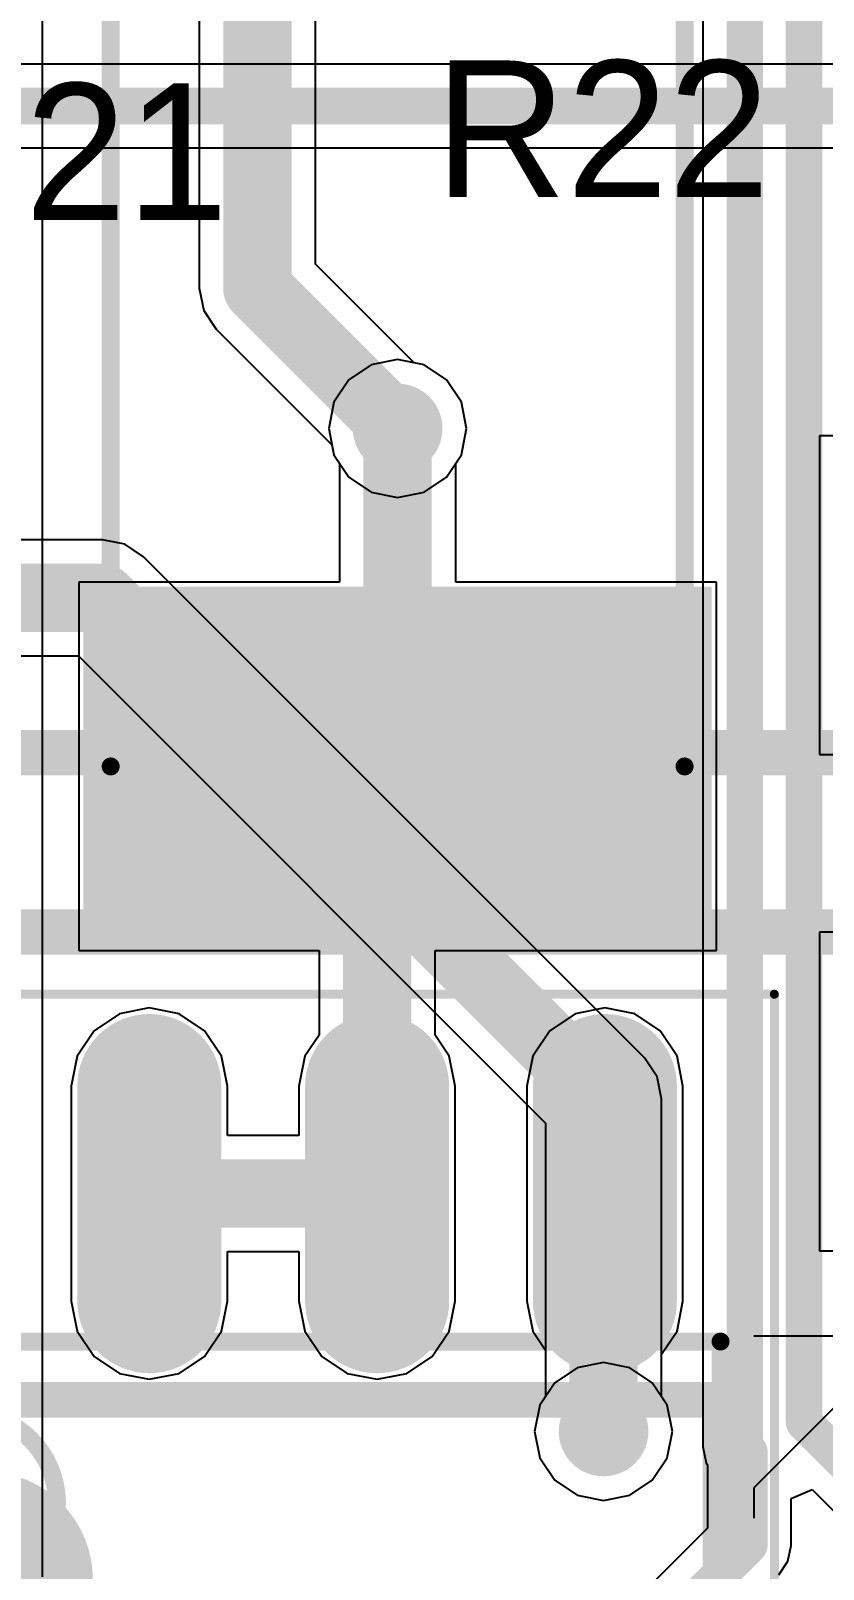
# Model space of a CAD drawing. Header units: millimetres. Extents: x 3.6 to 6.79, y 1.07 to 2.73.
# Drawn here: x 5.0013 to 5.1752, y 1.2678 to 1.6055 of the extents above; entities that cross this region are included whole.
import ezdxf

# ---------------------------------------------------------------- set-up
doc = ezdxf.new("R2010")
doc.units = ezdxf.units.MM
doc.header["$MEASUREMENT"] = 0
for name, color, linetype in [('BottomLayer', 5, 'Continuous'), ('BottomOverlay', 54, 'Continuous'), ('BottomPaste', 16, 'Continuous'), ('BottomSolder', 6, 'Continuous'), ('Mechanical13', 56, 'Continuous'), ('Mechanical15', 56, 'Continuous'), ('MidLayer1', 16, 'Continuous'), ('MidLayer2', 76, 'Continuous'), ('MultiLayer', 9, 'Continuous'), ('TopLayer', 1, 'Continuous'), ('TopOverlay', 2, 'Continuous'), ('ViaHoleLayer', 16, 'Continuous')]:
    doc.layers.add(name, color=color, linetype=linetype)

# ---------------------------------------------------------------- blocks, each defined once
blk = doc.blocks.new('SO8_B_17')
at = {"layer": 'BottomLayer', "const_width": 0.02362}
for points in [[(-0.0876, 0.075), (-0.13484, 0.075)], [(0.13484, 0.075), (0.0876, 0.075)], [(-0.0876, 0.025), (-0.13484, 0.025)], [(0.13484, 0.025), (0.0876, 0.025)], [(-0.0876, -0.025), (-0.13484, -0.025)], [(0.13484, -0.025), (0.0876, -0.025)], [(-0.0876, -0.075), (-0.13484, -0.075)], [(0.13484, -0.075), (0.0876, -0.075)]]:
    blk.add_lwpolyline(points, dxfattribs=at)
at = {"layer": 'BottomLayer', "const_width": 0.01181}
for points in [[(-0.14075, 0.075, 1), (-0.12894, 0.075, 1)], [(-0.0935, 0.075, 1), (-0.08169, 0.075, 1)], [(0.08169, 0.075, 1), (0.0935, 0.075, 1)], [(0.12894, 0.075, 1), (0.14075, 0.075, 1)], [(-0.14075, 0.025, 1), (-0.12894, 0.025, 1)], [(-0.0935, 0.025, 1), (-0.08169, 0.025, 1)], [(0.08169, 0.025, 1), (0.0935, 0.025, 1)], [(0.12894, 0.025, 1), (0.14075, 0.025, 1)], [(-0.14075, -0.025, 1), (-0.12894, -0.025, 1)], [(-0.0935, -0.025, 1), (-0.08169, -0.025, 1)], [(0.08169, -0.025, 1), (0.0935, -0.025, 1)], [(0.12894, -0.025, 1), (0.14075, -0.025, 1)], [(-0.14075, -0.075, 1), (-0.12894, -0.075, 1)], [(-0.0935, -0.075, 1), (-0.08169, -0.075, 1)], [(0.08169, -0.075, 1), (0.0935, -0.075, 1)], [(0.12894, -0.075, 1), (0.14075, -0.075, 1)]]:
    blk.add_lwpolyline(points, format="xyb", close=True, dxfattribs=at)
at = {"layer": 'BottomOverlay', "const_width": 0.00787}
for points in [[(-0.06594, -0.10039), (-0.06594, 0.10039)], [(0.06594, 0.10039), (-0.06594, 0.10039)], [(0.06594, -0.10039), (0.06594, 0.10039)], [(0.06594, -0.10039), (-0.06594, -0.10039)]]:
    blk.add_lwpolyline(points, dxfattribs=at)
at = {"layer": 'BottomOverlay'}
for points, const_width in [([(-0.06791, 0.10039, 1), (-0.06398, 0.10039, 1)], 0.00394), ([(-0.06791, 0.10039, 1), (-0.06398, 0.10039, 1)], 0.00394), ([(0.06398, 0.10039, 1), (0.06791, 0.10039, 1)], 0.00394), ([(0.06398, 0.10039, 1), (0.06791, 0.10039, 1)], 0.00394), ([(-0.01476, -0.06102, 1), (-0.03839, -0.06102, 1)], 0.02362), ([(-0.04429, -0.06102, 1), (-0.03248, -0.06102, 1)], 0.01181), ([(-0.02067, -0.06102, 1), (-0.00886, -0.06102, 1)], 0.01181), ([(-0.06791, -0.10039, 1), (-0.06398, -0.10039, 1)], 0.00394), ([(-0.06791, -0.10039, 1), (-0.06398, -0.10039, 1)], 0.00394), ([(0.06398, -0.10039, 1), (0.06791, -0.10039, 1)], 0.00394), ([(0.06398, -0.10039, 1), (0.06791, -0.10039, 1)], 0.00394), ([(-0.1063, -0.1124, 1), (-0.11614, -0.1124, 1)], 0.00984), ([(-0.1186, -0.1124, 1), (-0.11368, -0.1124, 1)], 0.00492), ([(-0.10876, -0.1124, 1), (-0.10384, -0.1124, 1)], 0.00492)]:
    blk.add_lwpolyline(points, format="xyb", close=True, dxfattribs=dict(at, const_width=const_width))
at = {"layer": 'BottomPaste', "const_width": 0.02362}
for points in [[(-0.0876, 0.075), (-0.13484, 0.075)], [(0.13484, 0.075), (0.0876, 0.075)], [(-0.0876, 0.025), (-0.13484, 0.025)], [(0.13484, 0.025), (0.0876, 0.025)], [(-0.0876, -0.025), (-0.13484, -0.025)], [(0.13484, -0.025), (0.0876, -0.025)], [(-0.0876, -0.075), (-0.13484, -0.075)], [(0.13484, -0.075), (0.0876, -0.075)]]:
    blk.add_lwpolyline(points, dxfattribs=at)
at = {"layer": 'BottomPaste', "const_width": 0.01181}
for points in [[(-0.14075, 0.075, 1), (-0.12894, 0.075, 1)], [(-0.0935, 0.075, 1), (-0.08169, 0.075, 1)], [(0.08169, 0.075, 1), (0.0935, 0.075, 1)], [(0.12894, 0.075, 1), (0.14075, 0.075, 1)], [(-0.14075, 0.025, 1), (-0.12894, 0.025, 1)], [(-0.0935, 0.025, 1), (-0.08169, 0.025, 1)], [(0.08169, 0.025, 1), (0.0935, 0.025, 1)], [(0.12894, 0.025, 1), (0.14075, 0.025, 1)], [(-0.14075, -0.025, 1), (-0.12894, -0.025, 1)], [(-0.0935, -0.025, 1), (-0.08169, -0.025, 1)], [(0.08169, -0.025, 1), (0.0935, -0.025, 1)], [(0.12894, -0.025, 1), (0.14075, -0.025, 1)], [(-0.14075, -0.075, 1), (-0.12894, -0.075, 1)], [(-0.0935, -0.075, 1), (-0.08169, -0.075, 1)], [(0.08169, -0.075, 1), (0.0935, -0.075, 1)], [(0.12894, -0.075, 1), (0.14075, -0.075, 1)]]:
    blk.add_lwpolyline(points, format="xyb", close=True, dxfattribs=at)
at = {"layer": 'BottomSolder', "const_width": 0.03162}
for points in [[(-0.0876, 0.075), (-0.13484, 0.075)], [(0.13484, 0.075), (0.0876, 0.075)], [(-0.0876, 0.025), (-0.13484, 0.025)], [(0.13484, 0.025), (0.0876, 0.025)], [(-0.0876, -0.025), (-0.13484, -0.025)], [(0.13484, -0.025), (0.0876, -0.025)], [(-0.0876, -0.075), (-0.13484, -0.075)], [(0.13484, -0.075), (0.0876, -0.075)]]:
    blk.add_lwpolyline(points, dxfattribs=at)
at = {"layer": 'BottomSolder', "const_width": 0.01581}
for points in [[(-0.14275, 0.075, 1), (-0.12694, 0.075, 1)], [(-0.0955, 0.075, 1), (-0.07969, 0.075, 1)], [(0.07969, 0.075, 1), (0.0955, 0.075, 1)], [(0.12694, 0.075, 1), (0.14275, 0.075, 1)], [(-0.14275, 0.025, 1), (-0.12694, 0.025, 1)], [(-0.0955, 0.025, 1), (-0.07969, 0.025, 1)], [(0.07969, 0.025, 1), (0.0955, 0.025, 1)], [(0.12694, 0.025, 1), (0.14275, 0.025, 1)], [(-0.14275, -0.025, 1), (-0.12694, -0.025, 1)], [(-0.0955, -0.025, 1), (-0.07969, -0.025, 1)], [(0.07969, -0.025, 1), (0.0955, -0.025, 1)], [(0.12694, -0.025, 1), (0.14275, -0.025, 1)], [(-0.14275, -0.075, 1), (-0.12694, -0.075, 1)], [(-0.0955, -0.075, 1), (-0.07969, -0.075, 1)], [(0.07969, -0.075, 1), (0.0955, -0.075, 1)], [(0.12694, -0.075, 1), (0.14275, -0.075, 1)]]:
    blk.add_lwpolyline(points, format="xyb", close=True, dxfattribs=at)
at = {"layer": 'Mechanical13', "const_width": 0.00394}
for points in [[(-0.07874, -0.10039), (-0.07874, 0.10039)], [(0.07874, 0.10039), (-0.07874, 0.10039)], [(0.07874, -0.10039), (0.07874, 0.10039)], [(0.07874, -0.10039), (-0.07874, -0.10039)]]:
    blk.add_lwpolyline(points, dxfattribs=at)
at = {"layer": 'Mechanical13'}
for points, const_width in [([(-0.07972, 0.10039, 1), (-0.07776, 0.10039, 1)], 0.00197), ([(-0.07972, 0.10039, 1), (-0.07776, 0.10039, 1)], 0.00197), ([(0.07776, 0.10039, 1), (0.07972, 0.10039, 1)], 0.00197), ([(0.07776, 0.10039, 1), (0.07972, 0.10039, 1)], 0.00197), ([(-0.02362, -0.06496, 1), (-0.06299, -0.06496, 1)], 0.00394), ([(-0.06398, -0.06496, 1), (-0.06201, -0.06496, 1)], 0.00197), ([(-0.02461, -0.06496, 1), (-0.02264, -0.06496, 1)], 0.00197), ([(-0.07972, -0.10039, 1), (-0.07776, -0.10039, 1)], 0.00197), ([(-0.07972, -0.10039, 1), (-0.07776, -0.10039, 1)], 0.00197), ([(0.07776, -0.10039, 1), (0.07972, -0.10039, 1)], 0.00197), ([(0.07776, -0.10039, 1), (0.07972, -0.10039, 1)], 0.00197)]:
    blk.add_lwpolyline(points, format="xyb", close=True, dxfattribs=dict(at, const_width=const_width))
at = {"layer": 'Mechanical15'}
for points, const_width in [([(-0.155, -0.1122), (-0.155, 0.1122)], 0.00197), ([(0.155, 0.1122), (-0.155, 0.1122)], 0.00197), ([(0.155, -0.1122), (0.155, 0.1122)], 0.00197), ([(0, -0.01969), (0, 0.01969)], 0.00394), ([(0.01969, 0), (-0.01969, 0)], 0.00394), ([(0.155, -0.1122), (-0.155, -0.1122)], 0.00197)]:
    blk.add_lwpolyline(points, dxfattribs=dict(at, const_width=const_width))
for points, const_width in [([(-0.15549, 0.1122, 1), (-0.15451, 0.1122, 1)], 0.000984), ([(-0.15549, 0.1122, 1), (-0.15451, 0.1122, 1)], 0.000984), ([(0.15451, 0.1122, 1), (0.15549, 0.1122, 1)], 0.000984), ([(0.15451, 0.1122, 1), (0.15549, 0.1122, 1)], 0.000984), ([(-0.00098, 0.01969, 1), (0.00098, 0.01969, 1)], 0.00197), ([(-0.02067, 0, 1), (-0.0187, 0, 1)], 0.00197), ([(0.0187, 0, 1), (0.02067, 0, 1)], 0.00197), ([(-0.00098, -0.01969, 1), (0.00098, -0.01969, 1)], 0.00197), ([(-0.15549, -0.1122, 1), (-0.15451, -0.1122, 1)], 0.000984), ([(-0.15549, -0.1122, 1), (-0.15451, -0.1122, 1)], 0.000984), ([(0.15451, -0.1122, 1), (0.15549, -0.1122, 1)], 0.000984), ([(0.15451, -0.1122, 1), (0.15549, -0.1122, 1)], 0.000984)]:
    blk.add_lwpolyline(points, format="xyb", close=True, dxfattribs=dict(at, const_width=const_width))
blk = doc.blocks.new('RES_SMD_2512_B_99')
at = {"layer": 'BottomLayer'}
for points in [[(-0.16141, 0.05996), (-0.16141, -0.06996), (-0.09054, 0.05996), (-0.09054, -0.06996)], [(0.09056, 0.05996), (0.09056, -0.06996), (0.16142, 0.05996), (0.16142, -0.06996)]]:
    blk.add_solid(points, dxfattribs=at)
at = {"layer": 'BottomOverlay', "const_width": 0.00394}
for points in [[(0.12599, 0.05799), (-0.12598, 0.05799)], [(-0.12598, -0.06799), (-0.12598, 0.05799)], [(0.12599, -0.06799), (0.12599, 0.05799)], [(0.12599, -0.06799), (-0.12598, -0.06799)]]:
    blk.add_lwpolyline(points, dxfattribs=at)
at = {"layer": 'BottomOverlay', "const_width": 0.00197}
for points in [[(-0.12696, 0.05799, 1), (-0.12499, 0.05799, 1)], [(-0.12696, 0.05799, 1), (-0.12499, 0.05799, 1)], [(0.12501, 0.05799, 1), (0.12698, 0.05799, 1)], [(0.12501, 0.05799, 1), (0.12698, 0.05799, 1)], [(-0.12696, -0.06799, 1), (-0.12499, -0.06799, 1)], [(-0.12696, -0.06799, 1), (-0.12499, -0.06799, 1)], [(0.12501, -0.06799, 1), (0.12698, -0.06799, 1)], [(0.12501, -0.06799, 1), (0.12698, -0.06799, 1)]]:
    blk.add_lwpolyline(points, format="xyb", close=True, dxfattribs=at)
at = {"layer": 'BottomPaste'}
for points in [[(-0.16141, 0.05996), (-0.16141, -0.06996), (-0.09054, 0.05996), (-0.09054, -0.06996)], [(0.09056, 0.05996), (0.09056, -0.06996), (0.16142, 0.05996), (0.16142, -0.06996)]]:
    blk.add_solid(points, dxfattribs=at)
at = {"layer": 'BottomSolder'}
for points in [[(-0.16541, 0.06396), (-0.16541, -0.07396), (-0.08654, 0.06396), (-0.08654, -0.07396)], [(0.08656, 0.06396), (0.08656, -0.07396), (0.16542, 0.06396), (0.16542, -0.07396)]]:
    blk.add_solid(points, dxfattribs=at)

msp = doc.modelspace()

# ---------------------------------------------------------------- linework, layer by layer
at = {"layer": 'BottomLayer'}
for p, q in [((5.07601, 1.53218), (5.0711, 1.5289)), ((5.0818, 1.53333), (5.07601, 1.53218)), ((5.08759, 1.53218), (5.0818, 1.53333)), ((5.0925, 1.5289), (5.08759, 1.53218)), ((5.0711, 1.5289), (5.06782, 1.52399)), ((5.09578, 1.52399), (5.0925, 1.5289)), ((5.06782, 1.52399), (5.06667, 1.5182)), ((5.09693, 1.5182), (5.09578, 1.52399)), ((5.06667, 1.5182), (5.06782, 1.51241)), ((5.09578, 1.51241), (5.09693, 1.5182)), ((5.06782, 1.51241), (5.06906, 1.51056)), ((5.06906, 1.51056), (5.06906, 1.48444)), ((5.09455, 1.51056), (5.09578, 1.51241)), ((5.09455, 1.48444), (5.09455, 1.51056)), ((5.06906, 1.48444), (5.01184, 1.48444)), ((5.01184, 1.48444), (5.01184, 1.40358)), ((5.15176, 1.48444), (5.09455, 1.48444)), ((5.15176, 1.40358), (5.15176, 1.48444)), ((5.01184, 1.40358), (5.06454, 1.40358)), ((5.06454, 1.40358), (5.06454, 1.38503)), ((5.09003, 1.38503), (5.09003, 1.40358)), ((5.09003, 1.40358), (5.15176, 1.40358)), ((5.02073, 1.38968), (5.01517, 1.38596)), ((5.02729, 1.39098), (5.02073, 1.38968)), ((5.03384, 1.38968), (5.02729, 1.39098)), ((5.03941, 1.38596), (5.03384, 1.38968)), ((5.12073, 1.38968), (5.11517, 1.38596)), ((5.12729, 1.39098), (5.12073, 1.38968)), ((5.13384, 1.38968), (5.12729, 1.39098)), ((5.13941, 1.38596), (5.13384, 1.38968)), ((5.01517, 1.38596), (5.01145, 1.3804)), ((5.04312, 1.3804), (5.03941, 1.38596)), ((5.06454, 1.38503), (5.06145, 1.3804)), ((5.09312, 1.3804), (5.09003, 1.38503)), ((5.11517, 1.38596), (5.11145, 1.3804)), ((5.14312, 1.3804), (5.13941, 1.38596)), ((5.01145, 1.3804), (5.01014, 1.37384)), ((5.04443, 1.37384), (5.04312, 1.3804)), ((5.06145, 1.3804), (5.06014, 1.37384)), ((5.09443, 1.37384), (5.09312, 1.3804)), ((5.11145, 1.3804), (5.11014, 1.37384)), ((5.14443, 1.37384), (5.14312, 1.3804)), ((5.01014, 1.37384), (5.01014, 1.3266)), ((5.04443, 1.36297), (5.04443, 1.37384)), ((5.06014, 1.37384), (5.06014, 1.36297)), ((5.09443, 1.3266), (5.09443, 1.37384)), ((5.11014, 1.37384), (5.11014, 1.3266)), ((5.14443, 1.3266), (5.14443, 1.37384)), ((5.06014, 1.36297), (5.04443, 1.36297)), ((5.04443, 1.3266), (5.04443, 1.33748)), ((5.04443, 1.33748), (5.06014, 1.33748)), ((5.06014, 1.33748), (5.06014, 1.3266)), ((5.01014, 1.3266), (5.01145, 1.32004)), ((5.04312, 1.32004), (5.04443, 1.3266)), ((5.06014, 1.3266), (5.06145, 1.32004)), ((5.09312, 1.32004), (5.09443, 1.3266)), ((5.11014, 1.3266), (5.11145, 1.32004)), ((5.14312, 1.32004), (5.14443, 1.3266)), ((5.01145, 1.32004), (5.01517, 1.31448)), ((5.03941, 1.31448), (5.04312, 1.32004)), ((5.06145, 1.32004), (5.06517, 1.31448)), ((5.08941, 1.31448), (5.09312, 1.32004)), ((5.11145, 1.32004), (5.11426, 1.31584)), ((5.13974, 1.31499), (5.14312, 1.32004)), ((5.01517, 1.31448), (5.02073, 1.31076)), ((5.03384, 1.31076), (5.03941, 1.31448)), ((5.06517, 1.31448), (5.07073, 1.31076)), ((5.08384, 1.31076), (5.08941, 1.31448)), ((5.11426, 1.31584), (5.11426, 1.30564)), ((5.13974, 1.30564), (5.13974, 1.31499)), ((5.02073, 1.31076), (5.02729, 1.30946)), ((5.02729, 1.30946), (5.03384, 1.31076)), ((5.07073, 1.31076), (5.07729, 1.30946)), ((5.07729, 1.30946), (5.08384, 1.31076)), ((5.11302, 1.30379), (5.11187, 1.298)), ((5.11426, 1.30564), (5.11302, 1.30379)), ((5.14098, 1.30379), (5.13974, 1.30564)), ((5.14213, 1.298), (5.14098, 1.30379)), ((5.11187, 1.298), (5.11302, 1.29221)), ((5.14098, 1.29221), (5.14213, 1.298)), ((5.11302, 1.29221), (5.1163, 1.2873)), ((5.1377, 1.2873), (5.14098, 1.29221)), ((5.1163, 1.2873), (5.12121, 1.28402)), ((5.13279, 1.28402), (5.1377, 1.2873)), ((5.12121, 1.28402), (5.127, 1.28287)), ((5.127, 1.28287), (5.13279, 1.28402))]:
    msp.add_line(p, q, dxfattribs=at)
for points, const_width in [([(5.07688, 1.5182, 1), (5.08672, 1.5182, 1)], 0.00984), ([(5.07805, 1.5182, 1), (5.08555, 1.5182, 1)], 0.0075), ([(5.07805, 1.44401, 1), (5.08555, 1.44401, 1)], 0.0075), ([(5.07805, 1.44401, 1), (5.08555, 1.44401, 1)], 0.0075), ([(5.07354, 1.43949, 1), (5.08104, 1.43949, 1)], 0.0075), ([(5.07354, 1.43949, 1), (5.08104, 1.43949, 1)], 0.0075), ([(5.02354, 1.35022, 1), (5.03104, 1.35022, 1)], 0.0075), ([(5.07354, 1.35022, 1), (5.08104, 1.35022, 1)], 0.0075), ([(5.07354, 1.35022, 1), (5.08104, 1.35022, 1)], 0.0075), ([(5.12325, 1.34994, 1), (5.13075, 1.34994, 1)], 0.0075), ([(5.12325, 1.34994, 1), (5.13075, 1.34994, 1)], 0.0075), ([(5.12354, 1.35022, 1), (5.13104, 1.35022, 1)], 0.0075), ([(5.12208, 1.298, 1), (5.13192, 1.298, 1)], 0.00984), ([(5.12325, 1.298, 1), (5.13075, 1.298, 1)], 0.0075)]:
    msp.add_lwpolyline(points, format="xyb", close=True, dxfattribs=dict(at, const_width=const_width))
at = {"layer": 'BottomLayer', "const_width": 0.015}
for points in [[(5.0818, 1.44401), (5.0818, 1.5182)], [(5.07729, 1.43949), (5.0818, 1.44401)], [(5.07729, 1.35022), (5.07729, 1.43949)], [(5.02729, 1.35022), (5.07729, 1.35022)], [(5.127, 1.34994), (5.12729, 1.35022)], [(5.127, 1.298), (5.127, 1.34994)]]:
    msp.add_lwpolyline(points, dxfattribs=at)
at = {"layer": 'MidLayer1'}
for p, q in [((5.06374, 1.55428), (5.06374, 1.807)), ((5.03826, 1.80172), (5.03826, 1.549)), ((5.00386, 1.26612), (5.00386, 1.72028)), ((5.14882, 1.63895), (5.14882, 1.29462)), ((5.08541, 1.53262), (5.06374, 1.55428)), ((5.03826, 1.549), (5.03923, 1.54412)), ((5.03923, 1.54412), (5.04199, 1.53999)), ((5.04199, 1.53999), (5.06738, 1.51459)), ((5.08759, 1.53218), (5.08541, 1.53262)), ((5.0925, 1.5289), (5.08759, 1.53218)), ((5.09578, 1.52399), (5.0925, 1.5289)), ((5.09693, 1.5182), (5.09578, 1.52399)), ((5.09578, 1.51241), (5.09693, 1.5182)), ((5.06738, 1.51459), (5.06782, 1.51241)), ((5.06782, 1.51241), (5.0711, 1.5075)), ((5.0925, 1.5075), (5.09578, 1.51241)), ((5.0711, 1.5075), (5.07601, 1.50422)), ((5.08759, 1.50422), (5.0925, 1.5075)), ((5.07601, 1.50422), (5.0818, 1.50307)), ((5.0818, 1.50307), (5.08759, 1.50422)), ((5.12121, 1.31198), (5.1163, 1.3087)), ((5.127, 1.31313), (5.12121, 1.31198)), ((5.13279, 1.31198), (5.127, 1.31313)), ((5.1377, 1.3087), (5.13279, 1.31198)), ((5.1163, 1.3087), (5.11302, 1.30379)), ((5.14098, 1.30379), (5.1377, 1.3087)), ((5.11302, 1.30379), (5.11187, 1.298)), ((5.14213, 1.298), (5.14098, 1.30379)), ((5.11187, 1.298), (5.11302, 1.29221)), ((5.14098, 1.29221), (5.14213, 1.298)), ((5.14882, 1.29462), (5.14952, 1.2911)), ((5.11302, 1.29221), (5.1163, 1.2873)), ((5.1377, 1.2873), (5.14098, 1.29221)), ((5.14952, 1.2911), (5.14982, 1.29065)), ((5.14982, 1.29065), (5.14982, 1.2768)), ((5.1163, 1.2873), (5.12121, 1.28402)), ((5.13279, 1.28402), (5.1377, 1.2873)), ((5.12121, 1.28402), (5.127, 1.28287)), ((5.127, 1.28287), (5.13279, 1.28402)), ((5.16818, 1.28331), (5.1728, 1.28523)), ((5.1728, 1.28523), (5.26639, 1.19163)), ((5.16818, 1.273), (5.16818, 1.28331)), ((5.14982, 1.2768), (5.08013, 1.20711)), ((5.16748, 1.26949), (5.16818, 1.273)), ((5.16549, 1.26651), (5.16748, 1.26949))]:
    msp.add_line(p, q, dxfattribs=at)
for points, const_width in [([(5.051, 1.549), (5.051, 1.807)], 0.015), ([(5.158, 1.29462), (5.158, 1.649)], 0.008), ([(5.171, 1.3), (5.171, 1.635)], 0.008), ([(5.051, 1.549), (5.0818, 1.5182)], 0.015), ([(5.171, 1.3), (5.281, 1.19)], 0.008), ([(5.158, 1.29462), (5.159, 1.29362)], 0.008), ([(5.159, 1.273), (5.159, 1.29362)], 0.008), ([(5.08, 1.194), (5.159, 1.273)], 0.008)]:
    msp.add_lwpolyline(points, dxfattribs=dict(at, const_width=const_width))
for points, const_width in [([(5.04725, 1.549, 1), (5.05475, 1.549, 1)], 0.0075), ([(5.04725, 1.549, 1), (5.05475, 1.549, 1)], 0.0075), ([(5.07688, 1.5182, 1), (5.08672, 1.5182, 1)], 0.00984), ([(5.07805, 1.5182, 1), (5.08555, 1.5182, 1)], 0.0075), ([(5.12208, 1.298, 1), (5.13192, 1.298, 1)], 0.00984), ([(5.169, 1.3, 1), (5.173, 1.3, 1)], 0.004), ([(5.169, 1.3, 1), (5.173, 1.3, 1)], 0.004), ([(5.156, 1.29462, 1), (5.16, 1.29462, 1)], 0.004), ([(5.156, 1.29462, 1), (5.16, 1.29462, 1)], 0.004), ([(5.157, 1.29362, 1), (5.161, 1.29362, 1)], 0.004), ([(5.157, 1.29362, 1), (5.161, 1.29362, 1)], 0.004), ([(5.157, 1.273, 1), (5.161, 1.273, 1)], 0.004), ([(5.157, 1.273, 1), (5.161, 1.273, 1)], 0.004)]:
    msp.add_lwpolyline(points, format="xyb", close=True, dxfattribs=dict(at, const_width=const_width))
at = {"layer": 'MidLayer2'}
for p, q in [((5.42714, 1.59818), (4.44772, 1.59818)), ((4.44772, 1.57982), (5.25695, 1.57982)), ((5.07601, 1.53218), (5.0711, 1.5289)), ((5.0818, 1.53333), (5.07601, 1.53218)), ((5.08759, 1.53218), (5.0818, 1.53333)), ((5.0925, 1.5289), (5.08759, 1.53218)), ((5.0711, 1.5289), (5.06782, 1.52399)), ((5.09578, 1.52399), (5.0925, 1.5289)), ((5.06782, 1.52399), (5.06667, 1.5182)), ((5.09693, 1.5182), (5.09578, 1.52399)), ((5.06667, 1.5182), (5.06782, 1.51241)), ((5.09578, 1.51241), (5.09693, 1.5182)), ((5.06782, 1.51241), (5.0711, 1.5075)), ((5.0925, 1.5075), (5.09578, 1.51241)), ((5.0711, 1.5075), (5.07601, 1.50422)), ((5.08759, 1.50422), (5.0925, 1.5075)), ((5.07601, 1.50422), (5.0818, 1.50307)), ((5.0818, 1.50307), (5.08759, 1.50422)), ((5.12121, 1.31198), (5.1163, 1.3087)), ((5.127, 1.31313), (5.12121, 1.31198)), ((5.13279, 1.31198), (5.127, 1.31313)), ((5.1377, 1.3087), (5.13279, 1.31198)), ((5.1163, 1.3087), (5.11302, 1.30379)), ((5.14098, 1.30379), (5.1377, 1.3087)), ((5.11302, 1.30379), (5.11187, 1.298)), ((5.14213, 1.298), (5.14098, 1.30379)), ((5.11187, 1.298), (5.11302, 1.29221)), ((5.14098, 1.29221), (5.14213, 1.298)), ((5.11302, 1.29221), (5.1163, 1.2873)), ((5.1377, 1.2873), (5.14098, 1.29221)), ((5.1163, 1.2873), (5.12121, 1.28402)), ((5.13279, 1.28402), (5.1377, 1.2873)), ((5.12121, 1.28402), (5.127, 1.28287)), ((5.127, 1.28287), (5.13279, 1.28402))]:
    msp.add_line(p, q, dxfattribs=at)
at = {"layer": 'MidLayer2', "const_width": 0.008}
msp.add_lwpolyline([(4.436, 1.589), (5.43094, 1.589)], dxfattribs=at)
at = {"layer": 'MidLayer2', "const_width": 0.00984}
for points in [[(5.07688, 1.5182, 1), (5.08672, 1.5182, 1)], [(5.12208, 1.298, 1), (5.13192, 1.298, 1)]]:
    msp.add_lwpolyline(points, format="xyb", close=True, dxfattribs=at)
at = {"layer": 'MultiLayer', "const_width": 0.00984}
for points in [[(5.07688, 1.5182, 1), (5.08672, 1.5182, 1)], [(5.12208, 1.298, 1), (5.13192, 1.298, 1)]]:
    msp.add_lwpolyline(points, format="xyb", close=True, dxfattribs=at)
at = {"layer": 'TopLayer'}
for p, q in [((5.07601, 1.53218), (5.0711, 1.5289)), ((5.0818, 1.53333), (5.07601, 1.53218)), ((5.08759, 1.53218), (5.0818, 1.53333)), ((5.0925, 1.5289), (5.08759, 1.53218)), ((5.0711, 1.5289), (5.06782, 1.52399)), ((5.09578, 1.52399), (5.0925, 1.5289)), ((5.06782, 1.52399), (5.06667, 1.5182)), ((5.09693, 1.5182), (5.09578, 1.52399)), ((5.06667, 1.5182), (5.06782, 1.51241)), ((5.09578, 1.51241), (5.09693, 1.5182)), ((5.22443, 1.51662), (5.17443, 1.51662)), ((5.17443, 1.51662), (5.17443, 1.44662)), ((5.06782, 1.51241), (5.0711, 1.5075)), ((5.0925, 1.5075), (5.09578, 1.51241)), ((5.0711, 1.5075), (5.07601, 1.50422)), ((5.08759, 1.50422), (5.0925, 1.5075)), ((5.07601, 1.50422), (5.0818, 1.50307)), ((5.0818, 1.50307), (5.08759, 1.50422)), ((5.017, 1.49374), (4.9694, 1.49374)), ((5.02188, 1.49277), (5.017, 1.49374)), ((5.02601, 1.49001), (5.02188, 1.49277)), ((5.13601, 1.38001), (5.02601, 1.49001)), ((4.9694, 1.46826), (5.01172, 1.46826)), ((5.01172, 1.46826), (5.11426, 1.36572)), ((5.17443, 1.44662), (5.22443, 1.44662)), ((5.22443, 1.40765), (5.17443, 1.40765)), ((5.17443, 1.40765), (5.17443, 1.33765)), ((5.13877, 1.37588), (5.13601, 1.38001)), ((5.13974, 1.371), (5.13877, 1.37588)), ((5.13974, 1.30564), (5.13974, 1.371)), ((5.11426, 1.36572), (5.11426, 1.30564)), ((5.17443, 1.33765), (5.18413, 1.33765)), ((5.11302, 1.30379), (5.11187, 1.298)), ((5.11426, 1.30564), (5.11302, 1.30379)), ((5.14098, 1.30379), (5.13974, 1.30564)), ((5.14213, 1.298), (5.14098, 1.30379)), ((5.11187, 1.298), (5.11302, 1.29221)), ((5.14098, 1.29221), (5.14213, 1.298)), ((5.11302, 1.29221), (5.1163, 1.2873)), ((5.1377, 1.2873), (5.14098, 1.29221)), ((5.1163, 1.2873), (5.12121, 1.28402)), ((5.13279, 1.28402), (5.1377, 1.2873)), ((5.12121, 1.28402), (5.127, 1.28287)), ((5.127, 1.28287), (5.13279, 1.28402))]:
    msp.add_line(p, q, dxfattribs=at)
for points, const_width in [([(5.07688, 1.5182, 1), (5.08672, 1.5182, 1)], 0.00984), ([(5.01325, 1.481, 1), (5.02075, 1.481, 1)], 0.0075), ([(5.01325, 1.481, 1), (5.02075, 1.481, 1)], 0.0075), ([(5.12325, 1.371, 1), (5.13075, 1.371, 1)], 0.0075), ([(5.12325, 1.371, 1), (5.13075, 1.371, 1)], 0.0075), ([(5.12208, 1.298, 1), (5.13192, 1.298, 1)], 0.00984), ([(5.12325, 1.298, 1), (5.13075, 1.298, 1)], 0.0075)]:
    msp.add_lwpolyline(points, format="xyb", close=True, dxfattribs=dict(at, const_width=const_width))
at = {"layer": 'TopLayer', "const_width": 0.015}
for points in [[(4.9444, 1.481), (5.017, 1.481)], [(5.017, 1.481), (5.127, 1.371)], [(5.127, 1.298), (5.127, 1.371)]]:
    msp.add_lwpolyline(points, dxfattribs=at)
at = {"layer": 'TopOverlay'}
for p, q in [((5.16, 1.31899), (5.18666, 1.31899)), ((5.18666, 1.31232), (5.16, 1.28566)), ((5.16, 1.28566), (5.16, 1.279))]:
    msp.add_line(p, q, dxfattribs=at)
at = {"layer": 'TopOverlay', "const_width": 0.01}
for points in [[(3.622, 1.44702), (6.77161, 1.44702)], [(3.622, 1.40765), (6.77161, 1.40765)]]:
    msp.add_lwpolyline(points, dxfattribs=at)
at = {"layer": 'ViaHoleLayer', "const_width": 0.00591}
for points in [[(5.07885, 1.5182, 1), (5.08475, 1.5182, 1)], [(5.12405, 1.298, 1), (5.12995, 1.298, 1)]]:
    msp.add_lwpolyline(points, format="xyb", close=True, dxfattribs=at)

# ---------------------------------------------------------------- block references
at = {"rotation": 270}
for name, p in [('RES_SMD_2512_B_99', (5.0868, 1.57)), ('SO8_B_17', (5.05229, 1.239))]:
    msp.add_blockref(name, p, dxfattribs=at)

# ---------------------------------------------------------------- texts
at = {"layer": 'TopOverlay'}
for s, p in [('R22', (5.08992, 1.569)), ('R21', (4.971, 1.564))]:
    msp.add_text(s, height=0.03, dxfattribs=at).set_placement(p)

doc.saveas('drawing.dxf')
